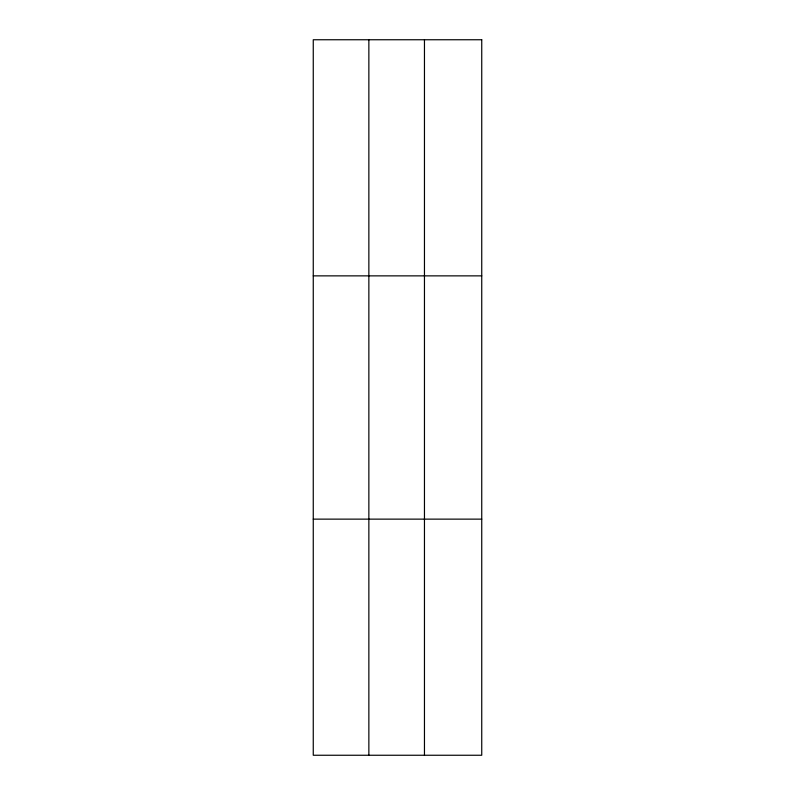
<?xml version="1.0" encoding="UTF-8"?>
<svg xmlns="http://www.w3.org/2000/svg" width="795" height="795" viewBox="0 0 795 795"><rect width="100%" height="100%" fill="white"/><g stroke="black" fill="none" stroke-linecap="round" stroke-linejoin="round"><path stroke-width="1.19" d="M368.86 39.75L368.86 755.25M424.46 39.75L424.46 755.25M313.26 275.865L481.74 275.865M313.26 519.135L481.74 519.135M481.74 39.75L481.74 755.25L313.26 755.25L313.26 39.75L481.74 39.75"/></g></svg>
